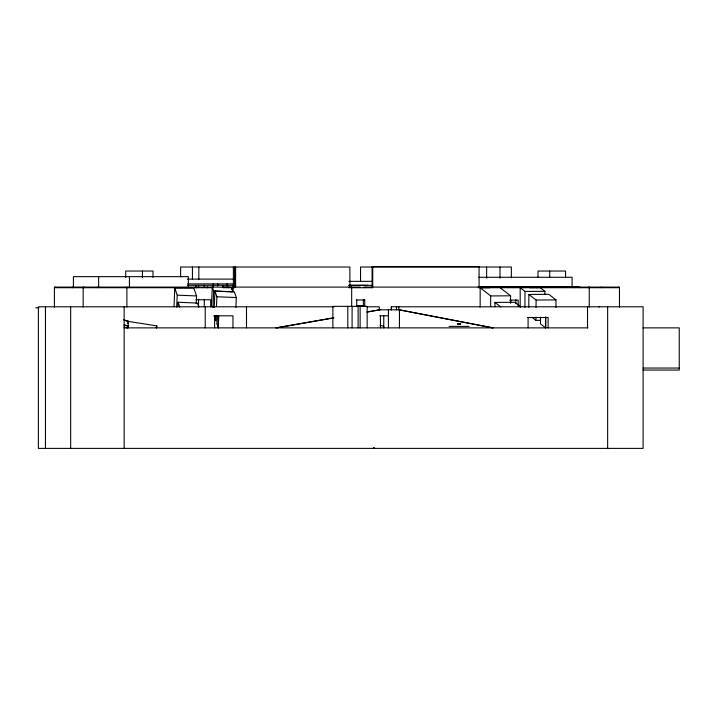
<?xml version="1.0" encoding="UTF-8"?>
<svg xmlns="http://www.w3.org/2000/svg" width="715" height="715" viewBox="0 0 715 715"><rect width="100%" height="100%" fill="white"/><g stroke="black" fill="none" stroke-linecap="round" stroke-linejoin="round"><path stroke-width="1.07" d="M490.124 287.707L480.167 287.77L480.158 307.209M490.633 306.646L490.696 295.939L480.167 287.77M494.941 306.717L494.968 302.418L514.88 302.293L520.699 306.815M510.546 303.303L510.59 295.804L500.151 287.707M524.917 307.504L525.016 291.443L520.189 287.707L520.189 307.137M528.796 307.289L528.877 294.437L548.771 294.303L555.984 299.898L555.939 307.396M540.379 320.347L535.964 320.374L535.982 317.165M536.044 307.53L536.089 300.032L528.877 294.437M540.522 317.245L540.477 323.877L545.634 327.872L545.697 316.817M544.893 294.526L544.91 291.309L540.174 287.636L530.217 287.707M174.031 306.69L174.773 288.011L193.783 288.011L196.545 295.947L196.205 303.553M176.685 307.11L177.222 295.161L174.773 288.011M177.883 306.69L178.08 302.266L197.412 303.053L198.824 307.2M211.434 306.699L212.31 287.01L231.606 287.421L233.126 291.854L213.696 291.059L212.31 287.01M212.963 307.468L213.696 291.059M214.223 307.459L214.947 291.085L234.377 291.872L236.316 297.547L235.887 307.379M216.064 315.315L215.823 320.776L214.205 316.048M216.457 306.583L216.895 296.761L214.947 291.085M217.208 316.137L216.859 323.824L218.245 327.872L218.781 315.824M231.508 289.611L231.606 287.421M156.174 327.872L156.844 325.888L156.585 327.872M127.797 327.872L128.164 325.933L127.341 327.872L124.106 327.113M275.847 327.872L333.065 317.88M367.17 311.919L379.272 309.801L379.272 306.789L367.001 306.789M276.776 327.872L333.985 317.88M367.001 312.106L380.201 309.801M128.101 327.872L128.36 321.348L124.24 320.284M525.016 291.443L544.91 291.309M490.696 295.939L510.59 295.804M536.089 300.032L555.984 299.898M478.791 277.286L572.089 277.286L572.089 287.09M187.232 279.109L233.725 279.109M348.902 281.344L372.524 281.344M187.544 283.891L233.742 283.891M187.393 285.294L233.081 285.294M348.983 285.294L367.635 285.294M348.813 285.339L372.649 285.339M478.299 286.947L579.061 286.947M213.016 287.099L54.429 287.099L54.429 307.128M222.74 287.099L359.994 287.099L359.994 287.707L359.949 287.099M212.891 287.707L55.225 287.707L55.225 287.099M222.776 287.707L234.574 287.707L234.574 267.017M348.866 287.707L372.488 287.707M478.21 287.707L618.672 287.707L618.672 287.099M195.999 299.755L210.702 299.755L210.693 306.789M364.748 306.011L364.748 299.987L363.363 299.987L363.363 306.672M509.634 300.112L518.187 300.112L518.187 306.136M356.606 305.779L363.586 305.779M334.084 306.789L38.369 306.789L38.369 448.385L643.098 448.385L643.098 306.789L391.293 306.789L391.293 309.801M35.75 307.79L38.914 307.79M378.512 309.801L399.828 309.801M213.937 315.824L232.956 315.824L232.956 327.872M379.772 315.789L388.433 315.789M527.813 317.514L548.119 317.514L548.119 327.872M127.198 323.332L128.101 323.332L127.851 321.214L123.632 319.766M457.421 323.573L460.675 323.573M457.421 324.324L460.675 324.324M449.02 326.371L469.076 326.371M124.151 327.872L587.918 327.872M643.098 327.872L679.25 327.872L679.25 370.057L643.098 370.057M643.098 368.046L679.25 368.046M356.347 299.96L364.748 299.987M177.222 295.161L196.545 295.947M216.895 296.761L236.316 297.547M127.958 321.348L156.844 325.888M493.216 327.872L399.453 309.801L399.453 327.872M492.581 327.872L398.818 309.801L398.818 306.789M380.139 325.37L382.999 326.031L384.178 327.264M123.847 324.923L128.164 325.933M124.473 325.173L127.708 325.933M531.96 317.272L535.964 320.374M494.968 302.418L500.75 306.905M178.08 302.266L179.742 307.119M619.467 307.128L619.467 287.099L363.729 287.099L363.774 287.707M607.643 306.789L607.643 448.385M601.127 287.099L601.127 287.707M599.653 306.789L598.75 306.789M589.258 287.099L589.258 307.128M588.624 287.099L588.624 287.707M587.524 306.789L587.524 327.872M580.026 287.099L580.026 287.707M574.592 287.099L574.592 287.707M565.574 277.706L565.574 271.039L538.011 271.039L538.011 277.465M549.728 271.039L549.728 277.465M545.634 317.514L545.634 327.872M536.393 287.099L536.393 287.707M529.404 287.099L529.404 287.707M528.09 317.514L528.09 327.872M515.855 299.755L515.855 303.777M513.629 287.099L513.683 287.707M511.35 277.903L511.35 267.017L360.539 267.017L360.539 281.522M510.68 300.112L510.68 302.302M508.401 287.099L508.356 287.707M500.017 267.017L500.017 278.18M486.638 267.017L486.638 278.18M479.077 287.099L479.077 266.615L372.104 266.615L372.104 287.707M396.494 306.789L396.494 309.801M391.454 306.789L391.454 309.801M388.433 309.801L388.433 327.872M383.767 315.789L383.767 327.872M380.443 315.789L380.443 327.872M374.061 447.519L374.061 448.385M373.668 447.742L373.668 448.385M372.73 266.615L372.73 287.099M367.153 327.872L367.153 306.342L332.868 306.342L332.868 327.872M365.812 287.099L365.812 287.707M360.128 306.342L360.128 327.872M358.117 306.342L358.117 327.872M356.722 299.951L356.722 305.975M352.093 306.342L352.093 327.872M351.673 287.099L351.673 306.011M351.61 287.099L351.61 287.707M349.894 287.099L349.894 267.017L180.618 267.017L180.618 276.821M347.794 306.342L347.794 327.872M246.496 306.789L246.496 327.872M235.601 267.017L235.601 287.099M233.385 267.017L233.385 287.707M233.01 287.099L233.01 291.55M232.813 287.099L232.813 287.707M228.487 287.099L228.487 287.707M227.102 283.891L227.102 286.063M223.044 285.294L223.044 287.439M218.245 315.824L218.245 327.872M217.771 283.891L217.771 286.063M214.616 315.824L214.616 327.872M213.249 283.891L213.249 286.063M207.466 287.099L207.466 287.707M207.162 287.099L207.162 287.707M205.223 306.789L205.223 327.872M204.284 285.294L204.284 287.439M204.284 299.219L204.284 306.717M198.824 267.017L198.824 279.297M198.547 285.294L198.547 287.439M198.547 299.219L198.547 306.717M196.947 287.099L196.947 287.707M196.634 287.099L196.634 287.707M195.687 285.294L195.687 287.439M192.433 267.017L192.433 279.297M188.376 287.099L188.376 276.66L73.413 276.66L73.413 287.099M153.01 277.465L153.01 271.039L125.724 271.039L125.724 277.465M142.428 271.039L142.428 277.465M129.433 276.66L129.433 287.099M129.326 287.099L129.326 287.707M126.886 287.099L126.886 307.128M124.151 306.789L124.151 448.385M98.634 276.66L98.634 287.099M97.991 287.099L97.991 287.707M83.816 287.099L83.816 287.707M83.163 287.099L83.163 307.128M72.617 287.099L72.617 287.707M70.66 306.789L70.66 448.385M45.456 306.789L45.456 448.385M127.851 321.214L127.359 321.348L128.36 321.348L127.851 321.214"/></g></svg>
